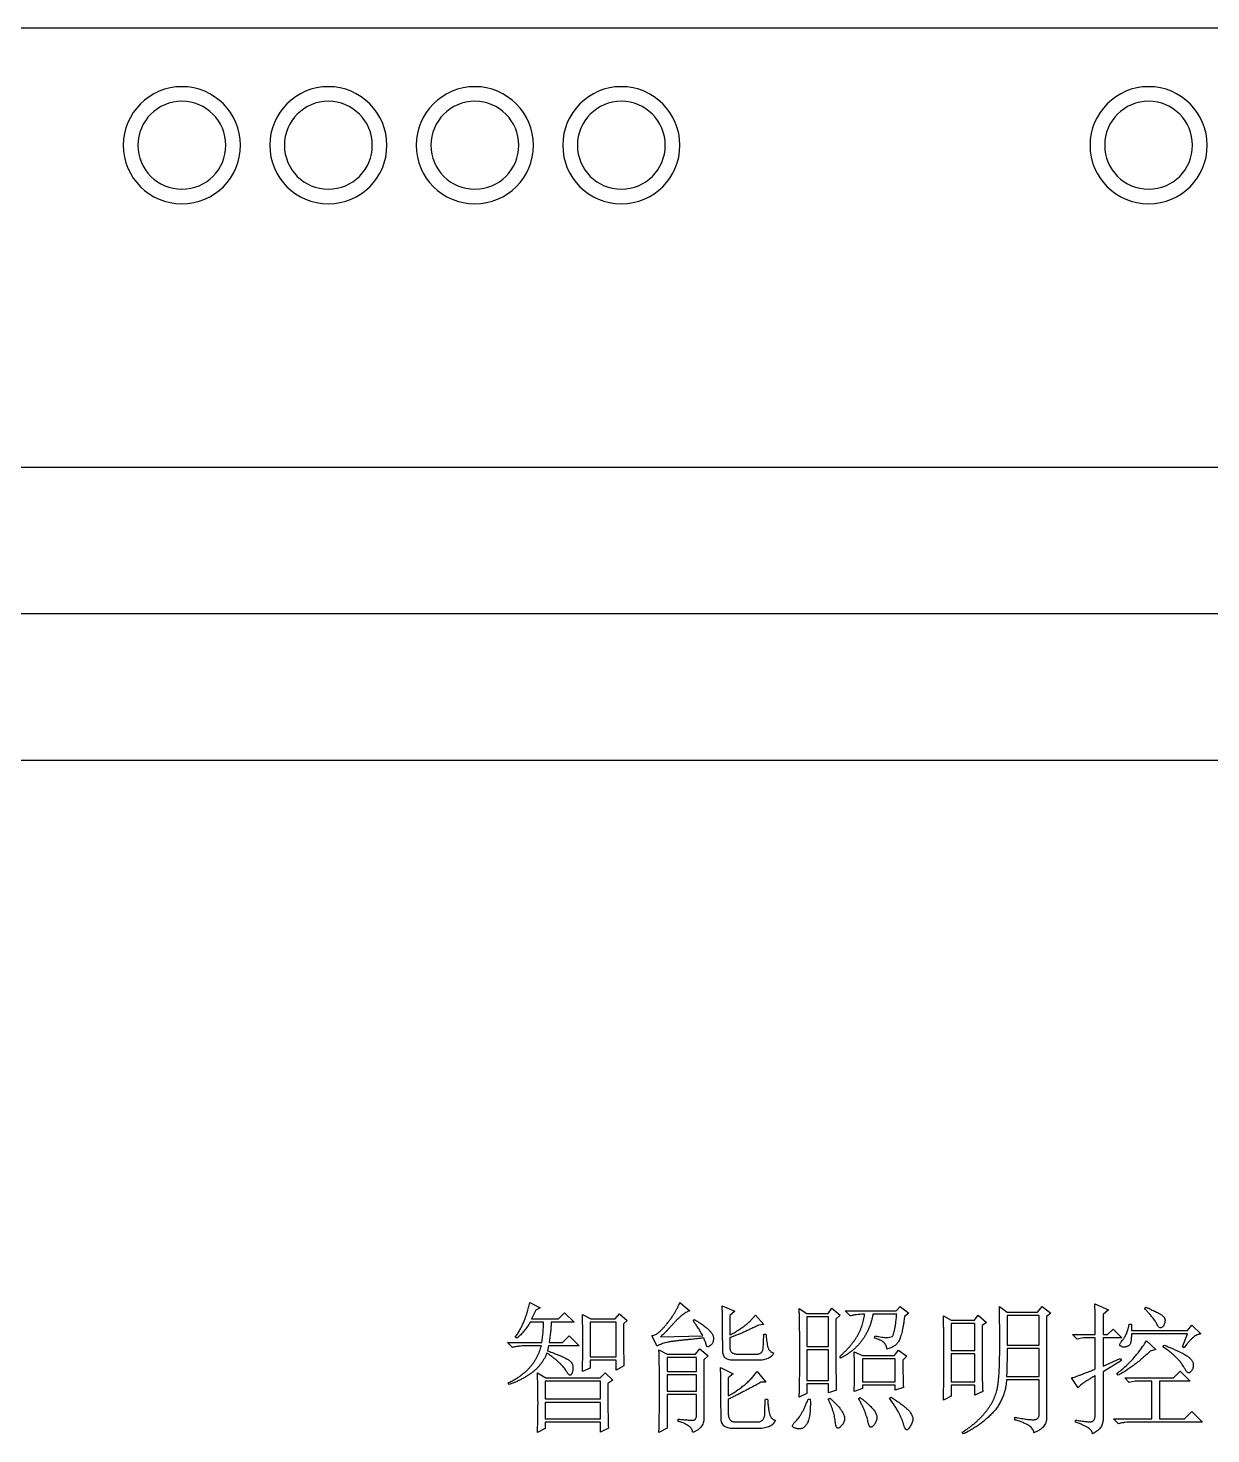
# Model space of a CAD drawing. Extents: x 237902 to 238502, y 311486 to 312786.
# Drawn here: x 238255.54 to 238295.92, y 311775.39 to 311823.38 of the extents above; entities that cross this region are included whole.
import ezdxf

# ---------------------------------------------------------------- set-up
doc = ezdxf.new("R2010")
doc.units = 0
doc.header["$MEASUREMENT"] = 0
doc.layers.add('PV-115', color=7, linetype='Continuous')

# ---------------------------------------------------------------- blocks, each defined once
blk = doc.blocks.new('Manufacturer光辉PartName智能照明控制模块Series12位ShellFrameLimitingCurrentRemarkPartTypeMinCurrent0MaxCurrent0PolesMinPower0MaxPower0LibType2DelFlgfalseUpdateDate')
at = {"layer": 'PV-115'}
for p, q in [((108, 52), (-108, 52)), ((108, 37), (-108, 37)), ((108, 32), (-108, 32)), ((108, 27), (-108, 27)), ((-12.128, 8.494), (-11.768, 8.307)), ((-11.92, 8.233), (-12.071, 7.934)), ((-11.768, 8.307), (-11.92, 8.233)), ((-6.998, 8.494), (-6.657, 8.21)), ((-5.559, 8.38), (-5.124, 8.192)), ((-5.124, 8.192), (-5.294, 8.042)), ((-2.928, 8.284), (-2.663, 8.114)), ((-1.943, 8.114), (-1.811, 8.302)), ((-1.811, 8.302), (-1.527, 8.055)), ((-1.186, 8.033), (-1.357, 8.203)), ((-1.357, 8.203), (0.385, 8.203)), ((0.385, 8.203), (0.517, 8.359)), ((0.517, 8.359), (0.82, 8.126)), ((3.906, 8.359), (4.171, 8.158)), ((5.212, 8.158), (5.364, 8.359)), ((5.364, 8.359), (5.667, 8.131)), ((7.162, 8.449), (7.635, 8.238)), ((7.635, 8.238), (7.446, 8.085)), ((8.866, 8.278), (8.904, 8.335)), ((-11.655, 7.821), (-12.109, 7.821)), ((-12.071, 7.934), (-11.144, 7.934)), ((-10.614, 7.821), (-11.39, 7.821)), ((-11.144, 7.934), (-10.935, 8.142)), ((-10.935, 8.142), (-10.614, 7.821)), ((-10.33, 8.086), (-10.046, 7.934)), ((-9.175, 7.821), (-10.065, 7.821)), ((-10.065, 7.821), (-10.065, 6.633)), ((-10.046, 7.934), (-9.213, 7.934)), ((-9.213, 7.934), (-9.061, 8.104)), ((-9.175, 6.633), (-9.175, 7.821)), ((-9.061, 8.104), (-8.796, 7.877)), ((-8.796, 7.877), (-8.929, 7.762)), ((-6.544, 7.85), (-6.506, 7.907)), ((-5.294, 8.042), (-5.294, 7.384)), ((-4.423, 8.061), (-4.139, 7.741)), ((-4.139, 7.741), (-4.31, 7.723)), ((-2.663, 8.114), (-1.943, 8.114)), ((-1.925, 8), (-2.663, 8)), ((-2.663, 8), (-2.663, 6.992)), ((-1.925, 6.992), (-1.925, 8)), ((-1.527, 8.055), (-1.678, 7.921)), ((-0.694, 8.09), (-0.732, 8.09)), ((0.404, 8.09), (-0.41, 8.09)), ((0.82, 8.126), (0.669, 8.014)), ((1.994, 8.041), (2.259, 7.889)), ((2.259, 7.889), (3.054, 7.889)), ((3.073, 7.776), (2.259, 7.776)), ((2.259, 7.776), (2.259, 6.857)), ((3.054, 7.889), (3.187, 8.06)), ((3.073, 6.857), (3.073, 7.776)), ((3.187, 8.06), (3.471, 7.814)), ((3.471, 7.814), (3.319, 7.701)), ((3.319, 7.701), (3.319, 6.194)), ((4.171, 8.158), (5.212, 8.158)), ((5.269, 8.045), (4.171, 8.045)), ((4.171, 8.045), (4.171, 7.037)), ((5.269, 7.037), (5.269, 8.045)), ((5.667, 8.131), (5.515, 8.017)), ((5.515, 8.017), (5.515, 4.557)), ((7.446, 8.085), (7.446, 7.396)), ((8.336, 7.757), (8.411, 7.757)), ((8.411, 7.757), (8.411, 7.53)), ((10.323, 7.53), (10.475, 7.72)), ((10.475, 7.72), (10.778, 7.417)), ((-12.563, 7.272), (-12.62, 7.309)), ((-11.011, 7.126), (-10.784, 7.354)), ((-10.784, 7.354), (-10.443, 7.013)), ((-7.774, 6.998), (-7.963, 7.358)), ((-7.66, 7.32), (-6.222, 7.358)), ((-5.294, 7.291), (-5.294, 6.934)), ((-4.139, 7.409), (-4.064, 7.409)), ((-0.353, 7.276), (-0.334, 7.351)), ((6.556, 7.244), (6.405, 7.396)), ((6.405, 7.396), (7.181, 7.396)), ((6.783, 7.282), (6.556, 7.244)), ((7.181, 7.282), (6.783, 7.282)), ((7.181, 6.222), (7.181, 7.282)), ((7.446, 7.396), (7.597, 7.396)), ((8.09, 7.282), (7.446, 7.282)), ((7.446, 7.282), (7.446, 6.317)), ((7.597, 7.396), (7.787, 7.585)), ((7.787, 7.585), (8.09, 7.282)), ((8.411, 7.53), (10.323, 7.53)), ((10.323, 7.417), (8.411, 7.417)), ((10.153, 6.981), (10.323, 7.417)), ((-12.715, 6.956), (-12.885, 7.126)), ((-12.885, 7.126), (-11.711, 7.126)), ((-11.73, 7.013), (-12.26, 7.013)), ((-11.484, 7.013), (-11.522, 6.842)), ((-10.443, 7.013), (-11.484, 7.013)), ((-11.465, 7.126), (-11.011, 7.126)), ((-7.717, 6.874), (-7.433, 6.723)), ((-7.433, 6.723), (-6.468, 6.723)), ((-6.468, 6.723), (-6.316, 6.912)), ((-6.316, 6.912), (-6.032, 6.665)), ((-5.01, 6.727), (-4.367, 6.727)), ((-2.663, 6.992), (-1.925, 6.992)), ((-1.925, 6.878), (-2.663, 6.878)), ((-2.663, 6.878), (-2.663, 5.825)), ((-1.925, 5.825), (-1.925, 6.878)), ((-1.054, 6.81), (-0.77, 6.678)), ((0.328, 6.678), (0.461, 6.867)), ((0.461, 6.867), (0.745, 6.658)), ((2.259, 6.857), (3.073, 6.857)), ((3.073, 6.744), (2.259, 6.744)), ((2.259, 6.744), (2.259, 5.78)), ((3.073, 5.78), (3.073, 6.744)), ((4.171, 7.037), (5.269, 7.037)), ((5.269, 6.923), (4.171, 6.923)), ((5.269, 5.96), (5.269, 6.923)), ((8.923, 7.187), (9.244, 6.888)), ((9.244, 6.888), (9.055, 6.832)), ((9.49, 6.98), (9.528, 7.036)), ((10.21, 6.943), (10.153, 6.981)), ((-10.065, 6.254), (-10.33, 6.141)), ((-10.065, 6.633), (-9.175, 6.633)), ((-9.175, 6.519), (-10.065, 6.519)), ((-10.065, 6.519), (-10.065, 6.254)), ((-9.175, 6.178), (-9.175, 6.519)), ((-8.91, 6.33), (-9.175, 6.178)), ((-6.43, 6.609), (-7.433, 6.609)), ((-7.433, 6.609), (-7.433, 6.139)), ((-6.43, 6.139), (-6.43, 6.609)), ((-6.032, 6.665), (-6.184, 6.532)), ((-6.184, 6.532), (-6.184, 4.586)), ((-5.616, 6.273), (-5.181, 6.06)), ((-4.348, 6.519), (-5.143, 6.519)), ((-1.508, 6.594), (-1.546, 6.651)), ((-0.77, 6.678), (0.328, 6.678)), ((0.347, 6.564), (-0.77, 6.564)), ((-0.77, 6.564), (-0.77, 5.78)), ((0.347, 5.78), (0.347, 6.564)), ((0.745, 6.658), (0.612, 6.522)), ((7.446, 6.317), (8.033, 6.582)), ((8.071, 6.506), (7.446, 6.127)), ((8.033, 6.582), (8.071, 6.506)), ((-11.863, 6.085), (-11.579, 5.915)), ((-9.705, 5.801), (-11.598, 5.801)), ((-11.598, 5.801), (-11.598, 5.197)), ((-11.579, 5.915), (-9.724, 5.915)), ((-9.724, 5.915), (-9.553, 6.085)), ((-9.705, 5.197), (-9.705, 5.801)), ((-9.553, 6.085), (-9.288, 5.84)), ((-9.288, 5.84), (-9.459, 5.727)), ((-7.433, 6.139), (-6.43, 6.139)), ((-6.43, 6.026), (-7.433, 6.026)), ((-7.433, 6.026), (-7.433, 5.466)), ((-6.43, 5.466), (-6.43, 6.026)), ((-5.181, 6.06), (-5.351, 5.925)), ((-5.351, 5.925), (-5.351, 5.304)), ((-4.367, 6.138), (-4.064, 5.769)), ((-4.064, 5.769), (-4.234, 5.769)), ((-2.663, 5.825), (-1.925, 5.825)), ((-0.77, 5.78), (0.347, 5.78)), ((2.259, 5.78), (3.073, 5.78)), ((4.152, 5.96), (5.269, 5.96)), ((5.269, 5.846), (4.152, 5.846)), ((5.269, 4.689), (5.269, 5.846)), ((6.594, 5.578), (6.367, 5.919)), ((7.181, 4.707), (7.181, 5.995)), ((7.446, 6.127), (7.446, 4.48)), ((7.957, 6.01), (7.919, 6.066)), ((8.336, 5.763), (8.184, 5.915)), ((8.184, 5.915), (9.85, 5.915)), ((8.544, 5.801), (8.336, 5.763)), ((9.112, 5.801), (8.544, 5.801)), ((9.112, 4.524), (9.112, 5.801)), ((10.418, 5.801), (9.377, 5.801)), ((9.377, 5.801), (9.377, 4.524)), ((9.85, 5.915), (10.077, 6.142)), ((10.077, 6.142), (10.418, 5.801)), ((-12.828, 5.688), (-12.866, 5.744)), ((-7.433, 5.466), (-6.43, 5.466)), ((-6.43, 5.353), (-7.433, 5.353)), ((-7.433, 5.353), (-7.433, 4.204)), ((-6.43, 4.683), (-6.43, 5.353)), ((-2.663, 5.39), (-2.928, 5.257)), ((-1.925, 5.712), (-2.663, 5.712)), ((-2.663, 5.712), (-2.663, 5.39)), ((-1.925, 5.409), (-1.925, 5.712)), ((-1.659, 5.503), (-1.925, 5.409)), ((-0.77, 5.553), (-1.054, 5.458)), ((0.347, 5.667), (-0.77, 5.667)), ((-0.77, 5.667), (-0.77, 5.553)), ((0.347, 5.496), (0.347, 5.667)), ((0.631, 5.591), (0.347, 5.496)), ((2.259, 5.288), (1.994, 5.156)), ((3.073, 5.667), (2.259, 5.667)), ((2.259, 5.667), (2.259, 5.288)), ((3.073, 5.326), (3.073, 5.667)), ((3.338, 5.458), (3.073, 5.326)), ((-11.598, 5.197), (-9.705, 5.197)), ((-9.705, 5.083), (-11.598, 5.083)), ((-11.598, 5.083), (-11.598, 4.524)), ((-9.705, 4.524), (-9.705, 5.083)), ((-5.351, 5.188), (-5.351, 4.704)), ((-4.083, 5.189), (-4.007, 5.189)), ((-2.625, 5.193), (-2.549, 5.193)), ((-1.943, 5.193), (-1.887, 5.231)), ((-0.902, 5.212), (-0.845, 5.25)), ((0.158, 5.22), (0.215, 5.258)), ((-11.598, 4.524), (-9.705, 4.524)), ((-9.705, 4.41), (-11.598, 4.41)), ((-11.598, 4.41), (-11.598, 4.191)), ((-9.705, 4.07), (-9.705, 4.41)), ((-7.055, 4.434), (-7.055, 4.511)), ((-5.067, 4.413), (-4.329, 4.413)), ((4.436, 4.48), (4.436, 4.575)), ((6.499, 4.404), (6.499, 4.48)), ((7.976, 4.353), (7.806, 4.524)), ((7.806, 4.524), (9.112, 4.524)), ((10.834, 4.41), (8.43, 4.41)), ((9.377, 4.524), (10.229, 4.524)), ((10.229, 4.524), (10.475, 4.77)), ((10.475, 4.77), (10.834, 4.41)), ((-11.598, 4.191), (-11.863, 4.051)), ((-9.44, 4.202), (-9.705, 4.07)), ((-7.433, 4.204), (-7.717, 4.051)), ((-4.31, 4.186), (-5.181, 4.186)), ((2.676, 4.006), (2.638, 4.063))]:
    blk.add_line(p, q, dxfattribs=at)
for centre, radius, start, end in [((-24, 48), 2, 0, 180), ((-19, 48), 2, 0, 180), ((-14, 48), 2, 0, 180), ((-9, 48), 2, 0, 180), ((9, 48), 2, 0, 180), ((-24, 48), 1.5, 0, 180), ((-19, 48), 1.5, 0, 180), ((-14, 48), 1.5, 0, 180), ((-9, 48), 1.5, 0, 180), ((9, 48), 1.5, 0, 180), ((-24, 48), 2, 180, 0), ((-24, 48), 1.5, 180, 0), ((-19, 48), 2, 180, 0), ((-19, 48), 1.5, 180, 0), ((-14, 48), 2, 180, 0), ((-14, 48), 1.5, 180, 0), ((-9, 48), 2, 180, 0), ((-9, 48), 1.5, 180, 0), ((9, 48), 2, 180, 0), ((9, 48), 1.5, 180, 0)]:
    blk.add_arc(centre, radius, start, end, dxfattribs=at)
for points, knots in [([(-12.62, 7.309), (-12.592, 7.348), (-12.535, 7.427), (-12.46, 7.555), (-12.389, 7.69), (-12.324, 7.834), (-12.266, 7.987), (-12.214, 8.148), (-12.166, 8.317), (-12.141, 8.434), (-12.128, 8.494)], [0, 0, 0, 0, 0.111051, 0.225661, 0.34334, 0.465224, 0.591756, 0.722467, 0.858675, 1, 1, 1, 1]), ([(-7.963, 7.358), (-7.947, 7.359), (-7.911, 7.362), (-7.857, 7.382), (-7.799, 7.415), (-7.738, 7.459), (-7.671, 7.515), (-7.602, 7.584), (-7.527, 7.664), (-7.451, 7.756), (-7.375, 7.852), (-7.303, 7.948), (-7.238, 8.044), (-7.177, 8.137), (-7.124, 8.229), (-7.076, 8.318), (-7.033, 8.406), (-7.009, 8.465), (-6.998, 8.494)], [0, 0, 0, 0, 0.032266, 0.0694215, 0.1121842, 0.1613985, 0.2175348, 0.2815464, 0.3530493, 0.432542, 0.5142237, 0.5926776, 0.6680012, 0.7404104, 0.809255, 0.8757349, 0.9391247, 1, 1, 1, 1]), ([(-6.657, 8.21), (-6.675, 8.204), (-6.713, 8.192), (-6.77, 8.165), (-6.829, 8.129), (-6.892, 8.086), (-6.957, 8.034), (-7.025, 7.974), (-7.096, 7.906), (-7.144, 7.857), (-7.168, 7.831)], [0, 0, 0, 0, 0.087601, 0.185177, 0.292727, 0.4104, 0.540015, 0.680673, 0.834183, 1, 1, 1, 1]), ([(-5.54, 6.858), (-5.54, 6.911), (-5.54, 7.015), (-5.54, 7.166), (-5.541, 7.309), (-5.542, 7.443), (-5.542, 7.569), (-5.543, 7.686), (-5.543, 7.794), (-5.545, 7.893), (-5.546, 7.984), (-5.548, 8.066), (-5.549, 8.14), (-5.55, 8.205), (-5.553, 8.261), (-5.555, 8.308), (-5.557, 8.347), (-5.558, 8.37), (-5.559, 8.38)], [0, 0, 0, 0, 0.105001, 0.204475, 0.298425, 0.386387, 0.468823, 0.545733, 0.616657, 0.682058, 0.741474, 0.795364, 0.843728, 0.886567, 0.923436, 0.954782, 0.980149, 1, 1, 1, 1]), ([(-2.928, 5.257), (-2.926, 5.295), (-2.923, 5.378), (-2.919, 5.512), (-2.917, 5.666), (-2.913, 5.84), (-2.911, 6.035), (-2.91, 6.249), (-2.908, 6.483), (-2.909, 6.731), (-2.908, 6.98), (-2.91, 7.218), (-2.911, 7.438), (-2.913, 7.641), (-2.917, 7.827), (-2.919, 7.995), (-2.923, 8.145), (-2.926, 8.24), (-2.928, 8.284)], [0, 0, 0, 0, 0.037778, 0.082038, 0.133001, 0.190448, 0.254608, 0.325483, 0.402843, 0.486686, 0.570993, 0.649742, 0.72247, 0.78964, 0.850793, 0.906387, 0.955972, 1, 1, 1, 1]), ([(2.638, 4.063), (2.675, 4.087), (2.748, 4.134), (2.854, 4.208), (2.956, 4.284), (3.052, 4.361), (3.142, 4.441), (3.229, 4.522), (3.31, 4.605), (3.385, 4.69), (3.456, 4.775), (3.52, 4.862), (3.58, 4.949), (3.635, 5.036), (3.682, 5.125), (3.725, 5.214), (3.761, 5.303), (3.794, 5.396), (3.821, 5.497), (3.845, 5.61), (3.865, 5.74), (3.881, 5.886), (3.894, 6.047), (3.905, 6.224), (3.912, 6.416), (3.919, 6.839), (3.921, 7.488), (3.911, 8.068), (3.906, 8.359)], [0, 0, 0, 0, 0.027708, 0.054932, 0.081376, 0.107187, 0.132381, 0.15722, 0.181426, 0.205253, 0.228521, 0.251204, 0.27329, 0.294858, 0.315892, 0.336458, 0.356755, 0.376687, 0.397999, 0.422317, 0.449827, 0.480587, 0.514345, 0.551431, 0.591858, 0.635499, 0.817227, 1, 1, 1, 1]), ([(7.181, 7.396), (7.181, 7.451), (7.181, 7.56), (7.179, 7.717), (7.178, 7.864), (7.176, 8), (7.173, 8.127), (7.171, 8.243), (7.166, 8.349), (7.163, 8.417), (7.162, 8.449)], [0, 0, 0, 0, 0.15908, 0.308183, 0.447301, 0.57711, 0.697615, 0.808138, 0.908724, 1, 1, 1, 1]), ([(9.282, 7.76), (9.273, 7.776), (9.254, 7.812), (9.22, 7.866), (9.178, 7.925), (9.129, 7.987), (9.074, 8.054), (9.01, 8.125), (8.942, 8.201), (8.892, 8.251), (8.866, 8.278)], [0, 0, 0, 0, 0.085146, 0.181967, 0.289004, 0.407373, 0.538052, 0.680246, 0.834242, 1, 1, 1, 1]), ([(8.904, 8.335), (8.935, 8.321), (8.996, 8.294), (9.084, 8.255), (9.164, 8.218), (9.235, 8.183), (9.298, 8.151), (9.354, 8.121), (9.401, 8.094), (9.441, 8.068), (9.475, 8.044), (9.503, 8.017), (9.526, 7.991), (9.543, 7.962), (9.554, 7.932), (9.561, 7.901), (9.561, 7.868), (9.555, 7.826), (9.543, 7.778), (9.526, 7.728), (9.506, 7.69), (9.477, 7.658), (9.441, 7.633), (9.409, 7.627), (9.396, 7.625)], [0, 0, 0, 0, 0.089591, 0.172145, 0.24737, 0.315835, 0.376754, 0.430964, 0.478211, 0.518335, 0.553654, 0.586055, 0.615997, 0.64463, 0.671719, 0.698197, 0.725928, 0.754485, 0.808572, 0.853371, 0.889784, 0.918815, 0.964624, 1, 1, 1, 1]), ([(-12.109, 7.821), (-12.141, 7.768), (-12.205, 7.665), (-12.315, 7.522), (-12.433, 7.389), (-12.52, 7.31), (-12.563, 7.272)], [0, 0, 0, 0, 0.257352, 0.508353, 0.756013, 1, 1, 1, 1]), ([(-11.711, 7.126), (-11.703, 7.192), (-11.687, 7.317), (-11.668, 7.498), (-11.657, 7.664), (-11.655, 7.77), (-11.655, 7.821)], [0, 0, 0, 0, 0.282877, 0.543742, 0.782644, 1, 1, 1, 1]), ([(-11.39, 7.821), (-11.397, 7.705), (-11.413, 7.472), (-11.448, 7.242), (-11.465, 7.126)], [0, 0, 0, 0, 0.498477, 1, 1, 1, 1]), ([(-10.33, 6.141), (-10.327, 6.23), (-10.321, 6.403), (-10.315, 6.656), (-10.312, 6.894), (-10.31, 7.121), (-10.312, 7.348), (-10.315, 7.582), (-10.321, 7.83), (-10.327, 7.999), (-10.33, 8.086)], [0, 0, 0, 0, 0.137743, 0.267521, 0.389712, 0.504323, 0.618214, 0.738963, 0.866219, 1, 1, 1, 1]), ([(-8.929, 7.762), (-8.929, 7.694), (-8.929, 7.559), (-8.927, 7.36), (-8.926, 7.169), (-8.924, 6.986), (-8.921, 6.811), (-8.919, 6.644), (-8.914, 6.484), (-8.911, 6.38), (-8.91, 6.33)], [0, 0, 0, 0, 0.1438877, 0.2828848, 0.416009, 0.5437545, 0.6661237, 0.7826207, 0.8942458, 1, 1, 1, 1]), ([(-7.168, 7.831), (-7.193, 7.803), (-7.24, 7.75), (-7.311, 7.673), (-7.378, 7.601), (-7.441, 7.534), (-7.501, 7.473), (-7.557, 7.417), (-7.61, 7.367), (-7.644, 7.335), (-7.66, 7.32)], [0, 0, 0, 0, 0.1560015, 0.3034922, 0.4411584, 0.5704045, 0.6919294, 0.8029729, 0.905655, 1, 1, 1, 1]), ([(-6.222, 7.358), (-6.249, 7.409), (-6.302, 7.505), (-6.383, 7.638), (-6.461, 7.752), (-6.517, 7.819), (-6.544, 7.85)], [0, 0, 0, 0, 0.293982, 0.55782, 0.792816, 1, 1, 1, 1]), ([(-6.506, 7.907), (-6.455, 7.876), (-6.358, 7.819), (-6.226, 7.729), (-6.111, 7.644), (-6.03, 7.573), (-5.974, 7.518), (-5.94, 7.478), (-5.911, 7.44), (-5.887, 7.402), (-5.871, 7.364), (-5.858, 7.327), (-5.853, 7.289), (-5.852, 7.243), (-5.859, 7.189), (-5.877, 7.132), (-5.901, 7.082), (-5.936, 7.045), (-5.971, 7.018), (-6.001, 6.997), (-6.027, 6.983), (-6.044, 6.98), (-6.051, 6.979)], [0, 0, 0, 0, 0.134164, 0.255144, 0.362627, 0.457657, 0.50038, 0.53947, 0.575828, 0.609369, 0.640689, 0.670188, 0.698072, 0.725107, 0.775331, 0.820259, 0.861038, 0.89933, 0.934012, 0.9615, 0.983785, 1, 1, 1, 1]), ([(-5.294, 7.384), (-5.246, 7.409), (-5.153, 7.458), (-5.021, 7.537), (-4.898, 7.619), (-4.784, 7.702), (-4.679, 7.787), (-4.584, 7.876), (-4.499, 7.966), (-4.448, 8.03), (-4.423, 8.061)], [0, 0, 0, 0, 0.145304, 0.283848, 0.41625, 0.543012, 0.664455, 0.780909, 0.892446, 1, 1, 1, 1]), ([(-4.31, 7.723), (-4.355, 7.7), (-4.443, 7.655), (-4.575, 7.591), (-4.703, 7.531), (-4.828, 7.474), (-4.95, 7.422), (-5.068, 7.375), (-5.181, 7.33), (-5.257, 7.304), (-5.294, 7.291)], [0, 0, 0, 0, 0.1410633, 0.2771804, 0.4089537, 0.536133, 0.6587575, 0.7768711, 0.8907558, 1, 1, 1, 1]), ([(-1.678, 7.921), (-1.678, 7.834), (-1.678, 7.665), (-1.679, 7.418), (-1.678, 7.186), (-1.677, 6.968), (-1.676, 6.765), (-1.676, 6.577), (-1.675, 6.404), (-1.674, 6.246), (-1.672, 6.102), (-1.671, 5.973), (-1.669, 5.859), (-1.668, 5.759), (-1.666, 5.674), (-1.664, 5.604), (-1.662, 5.549), (-1.66, 5.517), (-1.659, 5.503)], [0, 0, 0, 0, 0.108138, 0.210189, 0.306441, 0.396315, 0.480101, 0.557799, 0.629409, 0.694932, 0.754368, 0.807716, 0.854975, 0.896147, 0.931238, 0.960243, 0.983162, 1, 1, 1, 1]), ([(-1.546, 6.651), (-1.515, 6.678), (-1.454, 6.731), (-1.367, 6.813), (-1.285, 6.896), (-1.209, 6.982), (-1.137, 7.067), (-1.071, 7.154), (-1.01, 7.243), (-0.954, 7.332), (-0.903, 7.422), (-0.858, 7.514), (-0.817, 7.607), (-0.783, 7.701), (-0.752, 7.797), (-0.728, 7.893), (-0.708, 7.991), (-0.699, 8.057), (-0.694, 8.09)], [0, 0, 0, 0, 0.071619, 0.1414, 0.209706, 0.276364, 0.341453, 0.405142, 0.467814, 0.52925, 0.589718, 0.649575, 0.708426, 0.76735, 0.825342, 0.883615, 0.941651, 1, 1, 1, 1]), ([(-0.41, 8.09), (-0.419, 8.048), (-0.435, 7.965), (-0.468, 7.844), (-0.505, 7.726), (-0.548, 7.613), (-0.597, 7.504), (-0.652, 7.4), (-0.712, 7.3), (-0.778, 7.204), (-0.849, 7.112), (-0.927, 7.025), (-1.01, 6.942), (-1.098, 6.864), (-1.193, 6.79), (-1.292, 6.72), (-1.397, 6.654), (-1.471, 6.614), (-1.508, 6.594)], [0, 0, 0, 0, 0.066607, 0.131767, 0.195542, 0.258341, 0.320247, 0.381142, 0.441881, 0.501853, 0.562286, 0.622621, 0.683364, 0.744728, 0.806694, 0.869912, 0.934346, 1, 1, 1, 1]), ([(-0.732, 8.09), (-0.772, 8.089), (-0.851, 8.088), (-0.967, 8.077), (-1.079, 8.059), (-1.151, 8.042), (-1.186, 8.033)], [0, 0, 0, 0, 0.26277, 0.515778, 0.761809, 1, 1, 1, 1]), ([(0.063, 7.295), (0.094, 7.297), (0.154, 7.303), (0.228, 7.317), (0.269, 7.356), (0.288, 7.4), (0.309, 7.463), (0.328, 7.547), (0.347, 7.653), (0.367, 7.78), (0.386, 7.928), (0.398, 8.033), (0.404, 8.09)], [0, 0, 0, 0, 0.096229, 0.190683, 0.220931, 0.268914, 0.337001, 0.426498, 0.537118, 0.669893, 0.824196, 1, 1, 1, 1]), ([(0.669, 8.014), (0.663, 7.966), (0.65, 7.873), (0.631, 7.739), (0.607, 7.618), (0.586, 7.509), (0.561, 7.412), (0.536, 7.327), (0.51, 7.254), (0.482, 7.191), (0.449, 7.138), (0.412, 7.09), (0.369, 7.046), (0.319, 7.007), (0.264, 6.972), (0.202, 6.943), (0.135, 6.916), (0.088, 6.904), (0.063, 6.897)], [0, 0, 0, 0, 0.106598, 0.204681, 0.294463, 0.37573, 0.448384, 0.512807, 0.569312, 0.617714, 0.661912, 0.705909, 0.750294, 0.795724, 0.843435, 0.892736, 0.944763, 1, 1, 1, 1]), ([(1.994, 5.156), (1.995, 5.205), (1.998, 5.306), (2.003, 5.463), (2.005, 5.629), (2.008, 5.806), (2.01, 5.992), (2.011, 6.189), (2.013, 6.395), (2.013, 6.608), (2.013, 6.821), (2.011, 7.026), (2.01, 7.221), (2.008, 7.405), (2.005, 7.579), (2.003, 7.742), (1.998, 7.895), (1.995, 7.993), (1.994, 8.041)], [0, 0, 0, 0, 0.051047, 0.1052516, 0.1630895, 0.2243287, 0.288966, 0.3570027, 0.428684, 0.5035224, 0.5783609, 0.6495562, 0.717107, 0.7810154, 0.8412827, 0.8979059, 0.9506531, 1, 1, 1, 1]), ([(8.127, 7.227), (8.14, 7.244), (8.165, 7.277), (8.199, 7.332), (8.229, 7.391), (8.256, 7.455), (8.281, 7.524), (8.302, 7.598), (8.322, 7.676), (8.331, 7.73), (8.336, 7.757)], [0, 0, 0, 0, 0.107223, 0.218807, 0.333779, 0.454403, 0.581188, 0.714575, 0.853756, 1, 1, 1, 1]), ([(9.396, 7.625), (9.386, 7.627), (9.364, 7.632), (9.335, 7.661), (9.307, 7.704), (9.291, 7.74), (9.282, 7.76)], [0, 0, 0, 0, 0.1594512, 0.3677773, 0.643109, 1, 1, 1, 1]), ([(-6.184, 7.282), (-6.212, 7.279), (-6.27, 7.272), (-6.361, 7.261), (-6.46, 7.251), (-6.565, 7.239), (-6.677, 7.227), (-6.797, 7.215), (-6.923, 7.201), (-7.01, 7.192), (-7.055, 7.187)], [0, 0, 0, 0, 0.096703, 0.20145, 0.314151, 0.434984, 0.563774, 0.701404, 0.846282, 1, 1, 1, 1]), ([(-6.089, 7.036), (-6.096, 7.053), (-6.11, 7.089), (-6.133, 7.147), (-6.157, 7.212), (-6.175, 7.258), (-6.184, 7.282)], [0, 0, 0, 0, 0.208865, 0.442921, 0.707144, 1, 1, 1, 1]), ([(-4.367, 6.727), (-4.351, 6.729), (-4.323, 6.733), (-4.283, 6.746), (-4.248, 6.763), (-4.219, 6.786), (-4.195, 6.813), (-4.177, 6.847), (-4.165, 6.884), (-4.155, 6.944), (-4.149, 7.029), (-4.144, 7.142), (-4.14, 7.27), (-4.14, 7.361), (-4.139, 7.409)], [0, 0, 0, 0, 0.056768, 0.108317, 0.155347, 0.200927, 0.246269, 0.292151, 0.342034, 0.395492, 0.51776, 0.659903, 0.820337, 1, 1, 1, 1]), ([(-4.064, 7.409), (-4.06, 7.372), (-4.054, 7.3), (-4.041, 7.195), (-4.025, 7.096), (-4.011, 7.018), (-3.997, 6.959), (-3.98, 6.92), (-3.961, 6.884), (-3.937, 6.852), (-3.909, 6.824), (-3.876, 6.8), (-3.839, 6.78), (-3.812, 6.77), (-3.799, 6.765)], [0, 0, 0, 0, 0.1498, 0.291573, 0.426267, 0.553998, 0.613521, 0.670661, 0.72475, 0.777983, 0.831376, 0.885366, 0.941109, 1, 1, 1, 1]), ([(0.063, 6.897), (0.062, 6.919), (0.06, 6.961), (0.039, 7.022), (0.005, 7.077), (-0.041, 7.128), (-0.101, 7.172), (-0.173, 7.213), (-0.259, 7.247), (-0.321, 7.266), (-0.353, 7.276)], [0, 0, 0, 0, 0.105545, 0.208838, 0.31296, 0.423288, 0.545176, 0.680607, 0.831719, 1, 1, 1, 1]), ([(-0.334, 7.351), (-0.295, 7.343), (-0.222, 7.327), (-0.116, 7.308), (-0.023, 7.297), (0.036, 7.295), (0.063, 7.295)], [0, 0, 0, 0, 0.29736, 0.562669, 0.797655, 1, 1, 1, 1]), ([(8.014, 7.038), (8.016, 7.049), (8.02, 7.076), (8.045, 7.118), (8.08, 7.171), (8.11, 7.207), (8.127, 7.227)], [0, 0, 0, 0, 0.1507012, 0.3652967, 0.6453866, 1, 1, 1, 1]), ([(8.411, 7.417), (8.411, 7.39), (8.411, 7.338), (8.407, 7.265), (8.402, 7.201), (8.394, 7.144), (8.382, 7.095), (8.358, 7.054), (8.328, 7.021), (8.289, 7), (8.251, 6.984), (8.217, 6.973), (8.19, 6.964), (8.173, 6.963), (8.165, 6.962)], [0, 0, 0, 0, 0.138278, 0.261186, 0.37244, 0.468856, 0.553008, 0.629882, 0.704066, 0.780513, 0.85313, 0.913434, 0.962879, 1, 1, 1, 1]), ([(10.778, 7.417), (10.758, 7.415), (10.716, 7.411), (10.653, 7.387), (10.587, 7.35), (10.518, 7.296), (10.446, 7.23), (10.369, 7.148), (10.289, 7.051), (10.237, 6.981), (10.21, 6.943)], [0, 0, 0, 0, 0.078095, 0.164103, 0.26358, 0.376782, 0.50663, 0.653364, 0.817661, 1, 1, 1, 1]), ([(-12.866, 5.744), (-12.825, 5.765), (-12.743, 5.805), (-12.627, 5.87), (-12.518, 5.938), (-12.418, 6.008), (-12.324, 6.08), (-12.238, 6.154), (-12.16, 6.231), (-12.09, 6.311), (-12.026, 6.393), (-11.968, 6.476), (-11.915, 6.561), (-11.867, 6.648), (-11.824, 6.736), (-11.788, 6.827), (-11.756, 6.919), (-11.739, 6.981), (-11.73, 7.013)], [0, 0, 0, 0, 0.07879, 0.154462, 0.226633, 0.296356, 0.363256, 0.427531, 0.489679, 0.549689, 0.608324, 0.666024, 0.722639, 0.778534, 0.834207, 0.889521, 0.944607, 1, 1, 1, 1]), ([(-11.541, 6.767), (-11.554, 6.736), (-11.581, 6.674), (-11.625, 6.585), (-11.676, 6.5), (-11.732, 6.418), (-11.793, 6.341), (-11.858, 6.266), (-11.929, 6.197), (-12.005, 6.131), (-12.087, 6.068), (-12.175, 6.007), (-12.268, 5.949), (-12.368, 5.893), (-12.474, 5.838), (-12.586, 5.785), (-12.705, 5.735), (-12.787, 5.704), (-12.828, 5.688)], [0, 0, 0, 0, 0.058288, 0.115782, 0.172704, 0.229443, 0.286458, 0.343163, 0.400339, 0.458222, 0.517578, 0.578584, 0.642521, 0.708411, 0.77712, 0.848557, 0.922822, 1, 1, 1, 1]), ([(-12.26, 7.013), (-12.301, 7.012), (-12.38, 7.011), (-12.496, 7), (-12.607, 6.982), (-12.679, 6.965), (-12.715, 6.956)], [0, 0, 0, 0, 0.26277, 0.515778, 0.761809, 1, 1, 1, 1]), ([(-10.897, 6.18), (-10.913, 6.203), (-10.945, 6.25), (-11.002, 6.318), (-11.069, 6.389), (-11.145, 6.461), (-11.23, 6.536), (-11.325, 6.612), (-11.429, 6.69), (-11.503, 6.741), (-11.541, 6.767)], [0, 0, 0, 0, 0.09367, 0.195399, 0.306343, 0.425755, 0.554466, 0.693297, 0.841961, 1, 1, 1, 1]), ([(-11.522, 6.842), (-11.47, 6.823), (-11.371, 6.786), (-11.231, 6.731), (-11.109, 6.682), (-11.005, 6.637), (-10.917, 6.598), (-10.848, 6.562), (-10.795, 6.532), (-10.749, 6.498), (-10.71, 6.454), (-10.675, 6.399), (-10.655, 6.338), (-10.653, 6.296), (-10.651, 6.275)], [0, 0, 0, 0, 0.152702, 0.289132, 0.409086, 0.512595, 0.599706, 0.67079, 0.726292, 0.765484, 0.826927, 0.884508, 0.941631, 1, 1, 1, 1]), ([(-7.055, 7.187), (-7.098, 7.182), (-7.182, 7.173), (-7.302, 7.156), (-7.41, 7.136), (-7.506, 7.113), (-7.59, 7.089), (-7.662, 7.062), (-7.724, 7.034), (-7.758, 7.009), (-7.774, 6.998)], [0, 0, 0, 0, 0.17576, 0.337077, 0.482438, 0.613763, 0.730445, 0.833252, 0.922591, 1, 1, 1, 1]), ([(-7.717, 4.051), (-7.716, 4.088), (-7.713, 4.169), (-7.708, 4.301), (-7.706, 4.453), (-7.703, 4.626), (-7.701, 4.82), (-7.7, 5.035), (-7.698, 5.271), (-7.698, 5.479), (-7.698, 5.649), (-7.698, 5.774), (-7.699, 5.892), (-7.7, 6.004), (-7.7, 6.11), (-7.701, 6.21), (-7.702, 6.304), (-7.703, 6.392), (-7.705, 6.473), (-7.706, 6.548), (-7.707, 6.617), (-7.708, 6.681), (-7.711, 6.738), (-7.713, 6.788), (-7.715, 6.833), (-7.716, 6.861), (-7.717, 6.874)], [0, 0, 0, 0, 0.039266, 0.085979, 0.139878, 0.201227, 0.270022, 0.346265, 0.42971, 0.520603, 0.566795, 0.611, 0.652723, 0.692458, 0.729959, 0.765473, 0.798752, 0.829799, 0.858611, 0.885188, 0.909779, 0.932135, 0.952265, 0.970409, 0.986321, 1, 1, 1, 1]), ([(-6.051, 6.979), (-6.057, 6.98), (-6.068, 6.981), (-6.081, 6.994), (-6.089, 7.013), (-6.089, 7.028), (-6.089, 7.036)], [0, 0, 0, 0, 0.223259, 0.42299, 0.680089, 1, 1, 1, 1]), ([(-5.143, 6.519), (-5.174, 6.519), (-5.232, 6.518), (-5.314, 6.53), (-5.385, 6.554), (-5.442, 6.592), (-5.487, 6.642), (-5.519, 6.704), (-5.537, 6.777), (-5.539, 6.83), (-5.54, 6.858)], [0, 0, 0, 0, 0.154224, 0.289183, 0.409838, 0.519496, 0.627049, 0.739587, 0.861632, 1, 1, 1, 1]), ([(-5.294, 6.934), (-5.293, 6.918), (-5.292, 6.887), (-5.278, 6.844), (-5.256, 6.807), (-5.223, 6.777), (-5.182, 6.754), (-5.132, 6.738), (-5.074, 6.73), (-5.032, 6.728), (-5.01, 6.727)], [0, 0, 0, 0, 0.121457, 0.231824, 0.337406, 0.442872, 0.558372, 0.687582, 0.833175, 1, 1, 1, 1]), ([(-3.799, 6.765), (-3.809, 6.746), (-3.83, 6.706), (-3.875, 6.656), (-3.929, 6.613), (-3.994, 6.579), (-4.068, 6.551), (-4.153, 6.533), (-4.247, 6.521), (-4.313, 6.52), (-4.348, 6.519)], [0, 0, 0, 0, 0.1047113, 0.2094226, 0.316133, 0.4300331, 0.5534716, 0.6879477, 0.8368049, 1, 1, 1, 1]), ([(-1.054, 5.458), (-1.051, 5.524), (-1.045, 5.651), (-1.04, 5.837), (-1.036, 6.013), (-1.034, 6.232), (-1.038, 6.497), (-1.048, 6.706), (-1.054, 6.81)], [0, 0, 0, 0, 0.145291, 0.282734, 0.412365, 0.534716, 0.769588, 1, 1, 1, 1]), ([(4.171, 6.923), (4.171, 6.839), (4.17, 6.674), (4.166, 6.43), (4.161, 6.192), (4.155, 6.037), (4.152, 5.96)], [0, 0, 0, 0, 0.26049, 0.514453, 0.760456, 1, 1, 1, 1]), ([(7.919, 6.066), (7.973, 6.109), (8.079, 6.195), (8.23, 6.33), (8.371, 6.466), (8.501, 6.606), (8.622, 6.747), (8.732, 6.891), (8.833, 7.037), (8.893, 7.137), (8.923, 7.187)], [0, 0, 0, 0, 0.137195, 0.27067, 0.400013, 0.526144, 0.648642, 0.768208, 0.885088, 1, 1, 1, 1]), ([(9.055, 6.832), (9.007, 6.787), (8.912, 6.698), (8.769, 6.571), (8.628, 6.454), (8.49, 6.347), (8.354, 6.248), (8.22, 6.159), (8.089, 6.079), (8, 6.032), (7.957, 6.01)], [0, 0, 0, 0, 0.144542, 0.28313, 0.416248, 0.543311, 0.665181, 0.782022, 0.893322, 1, 1, 1, 1]), ([(8.165, 6.962), (8.151, 6.964), (8.118, 6.968), (8.079, 6.986), (8.048, 7.003), (8.03, 7.015), (8.017, 7.026), (8.015, 7.035), (8.014, 7.038)], [0, 0, 0, 0, 0.246866, 0.56576, 0.726751, 0.853042, 0.94063, 1, 1, 1, 1]), ([(10.191, 6.309), (10.177, 6.333), (10.146, 6.384), (10.089, 6.459), (10.02, 6.538), (9.938, 6.62), (9.844, 6.706), (9.737, 6.794), (9.619, 6.887), (9.534, 6.948), (9.49, 6.98)], [0, 0, 0, 0, 0.086046, 0.181935, 0.289761, 0.408012, 0.537548, 0.67971, 0.83362, 1, 1, 1, 1]), ([(9.528, 7.036), (9.574, 7.018), (9.661, 6.983), (9.786, 6.932), (9.9, 6.881), (10.003, 6.836), (10.095, 6.791), (10.174, 6.749), (10.244, 6.711), (10.303, 6.674), (10.353, 6.639), (10.396, 6.604), (10.432, 6.568), (10.463, 6.532), (10.487, 6.495), (10.506, 6.459), (10.517, 6.421), (10.524, 6.373), (10.523, 6.316), (10.515, 6.255), (10.496, 6.202), (10.467, 6.16), (10.437, 6.13), (10.414, 6.106), (10.396, 6.091), (10.384, 6.087), (10.38, 6.085)], [0, 0, 0, 0, 0.092599, 0.178379, 0.25671, 0.328072, 0.392048, 0.4491, 0.499255, 0.542256, 0.580352, 0.615282, 0.647538, 0.677081, 0.704595, 0.730342, 0.75486, 0.778598, 0.822441, 0.861398, 0.895867, 0.92805, 0.955937, 0.97692, 0.991447, 1, 1, 1, 1]), ([(-10.651, 6.275), (-10.653, 6.244), (-10.655, 6.182), (-10.674, 6.11), (-10.693, 6.06), (-10.707, 6.032), (-10.726, 6.014), (-10.74, 6.011), (-10.746, 6.01)], [0, 0, 0, 0, 0.313257, 0.618014, 0.752918, 0.856823, 0.935628, 1, 1, 1, 1]), ([(-5.597, 4.534), (-5.597, 4.595), (-5.597, 4.714), (-5.597, 4.887), (-5.598, 5.051), (-5.598, 5.204), (-5.599, 5.348), (-5.6, 5.482), (-5.6, 5.605), (-5.602, 5.719), (-5.603, 5.823), (-5.605, 5.916), (-5.606, 6), (-5.607, 6.074), (-5.609, 6.138), (-5.612, 6.192), (-5.613, 6.236), (-5.615, 6.262), (-5.616, 6.273)], [0, 0, 0, 0, 0.105587, 0.205129, 0.29903, 0.387289, 0.469906, 0.546881, 0.617811, 0.683103, 0.742753, 0.796761, 0.844726, 0.887452, 0.924145, 0.9552, 0.980618, 1, 1, 1, 1]), ([(0.612, 6.522), (0.612, 6.466), (0.612, 6.359), (0.614, 6.206), (0.615, 6.068), (0.617, 5.944), (0.62, 5.835), (0.622, 5.741), (0.626, 5.661), (0.63, 5.613), (0.631, 5.591)], [0, 0, 0, 0, 0.179901, 0.344002, 0.493049, 0.625548, 0.743012, 0.843922, 0.929851, 1, 1, 1, 1]), ([(10.38, 6.085), (10.373, 6.086), (10.359, 6.088), (10.338, 6.1), (10.316, 6.117), (10.294, 6.143), (10.269, 6.174), (10.244, 6.213), (10.217, 6.258), (10.2, 6.291), (10.191, 6.309)], [0, 0, 0, 0, 0.065943, 0.141639, 0.235786, 0.345734, 0.477906, 0.628372, 0.802933, 1, 1, 1, 1]), ([(-11.863, 4.051), (-11.86, 4.14), (-11.854, 4.313), (-11.849, 4.564), (-11.845, 4.802), (-11.844, 4.993), (-11.844, 5.143), (-11.846, 5.26), (-11.847, 5.383), (-11.849, 5.512), (-11.852, 5.647), (-11.854, 5.788), (-11.859, 5.934), (-11.862, 6.034), (-11.863, 6.085)], [0, 0, 0, 0, 0.130682, 0.254781, 0.371281, 0.481222, 0.536019, 0.593577, 0.653892, 0.717313, 0.783842, 0.852783, 0.924841, 1, 1, 1, 1]), ([(-10.746, 6.01), (-10.751, 6.01), (-10.762, 6.012), (-10.778, 6.02), (-10.795, 6.034), (-10.813, 6.053), (-10.833, 6.077), (-10.854, 6.107), (-10.876, 6.141), (-10.89, 6.167), (-10.897, 6.18)], [0, 0, 0, 0, 0.063914, 0.140139, 0.231658, 0.343725, 0.475412, 0.629726, 0.803082, 1, 1, 1, 1]), ([(-5.351, 5.304), (-5.297, 5.335), (-5.192, 5.394), (-5.042, 5.492), (-4.903, 5.591), (-4.774, 5.694), (-4.656, 5.8), (-4.549, 5.909), (-4.451, 6.02), (-4.394, 6.099), (-4.367, 6.138)], [0, 0, 0, 0, 0.14271, 0.279479, 0.410783, 0.537698, 0.659027, 0.776394, 0.88985, 1, 1, 1, 1]), ([(-4.234, 5.769), (-4.285, 5.74), (-4.386, 5.684), (-4.537, 5.603), (-4.682, 5.524), (-4.824, 5.45), (-4.962, 5.379), (-5.095, 5.311), (-5.224, 5.249), (-5.309, 5.208), (-5.351, 5.188)], [0, 0, 0, 0, 0.140059, 0.275582, 0.407108, 0.534117, 0.656877, 0.775396, 0.889937, 1, 1, 1, 1]), ([(4.152, 5.846), (4.146, 5.79), (4.135, 5.681), (4.103, 5.52), (4.06, 5.368), (4.005, 5.223), (3.939, 5.084), (3.861, 4.954), (3.772, 4.83), (3.67, 4.716), (3.561, 4.608), (3.448, 4.505), (3.33, 4.408), (3.208, 4.316), (3.082, 4.229), (2.95, 4.15), (2.815, 4.074), (2.722, 4.029), (2.676, 4.006)], [0, 0, 0, 0, 0.067718, 0.13339, 0.197164, 0.259409, 0.320835, 0.382043, 0.443144, 0.504817, 0.56676, 0.628176, 0.689793, 0.751339, 0.812945, 0.874833, 0.937192, 1, 1, 1, 1]), ([(3.319, 6.194), (3.319, 6.154), (3.319, 6.078), (3.321, 5.967), (3.322, 5.864), (3.324, 5.768), (3.327, 5.68), (3.329, 5.599), (3.334, 5.526), (3.337, 5.48), (3.338, 5.458)], [0, 0, 0, 0, 0.16102, 0.311572, 0.452596, 0.582206, 0.702317, 0.811953, 0.911207, 1, 1, 1, 1]), ([(6.367, 5.919), (6.388, 5.925), (6.434, 5.936), (6.507, 5.96), (6.592, 5.99), (6.688, 6.025), (6.795, 6.066), (6.914, 6.112), (7.044, 6.164), (7.134, 6.202), (7.181, 6.222)], [0, 0, 0, 0, 0.074361, 0.163149, 0.266472, 0.38412, 0.516116, 0.663227, 0.824264, 1, 1, 1, 1]), ([(7.181, 5.995), (7.139, 5.971), (7.06, 5.925), (6.95, 5.859), (6.854, 5.798), (6.773, 5.742), (6.707, 5.694), (6.656, 5.65), (6.617, 5.614), (6.601, 5.588), (6.594, 5.578)], [0, 0, 0, 0, 0.199501, 0.377912, 0.534147, 0.669164, 0.782582, 0.875266, 0.947119, 1, 1, 1, 1]), ([(-9.459, 5.727), (-9.459, 5.673), (-9.459, 5.569), (-9.459, 5.418), (-9.458, 5.275), (-9.457, 5.14), (-9.457, 5.015), (-9.456, 4.898), (-9.456, 4.789), (-9.454, 4.69), (-9.453, 4.599), (-9.451, 4.516), (-9.45, 4.443), (-9.449, 4.378), (-9.446, 4.322), (-9.444, 4.274), (-9.442, 4.235), (-9.441, 4.212), (-9.44, 4.202)], [0, 0, 0, 0, 0.105268, 0.204559, 0.298336, 0.386596, 0.468881, 0.54565, 0.616902, 0.682184, 0.74149, 0.79574, 0.844016, 0.886317, 0.923577, 0.954406, 0.980186, 1, 1, 1, 1]), ([(-4.102, 4.678), (-4.101, 4.717), (-4.101, 4.798), (-4.097, 4.922), (-4.091, 5.053), (-4.086, 5.143), (-4.083, 5.189)], [0, 0, 0, 0, 0.228903, 0.471593, 0.729495, 1, 1, 1, 1]), ([(-4.007, 5.189), (-4.003, 5.138), (-3.997, 5.043), (-3.983, 4.908), (-3.965, 4.792), (-3.947, 4.705), (-3.929, 4.645), (-3.912, 4.607), (-3.892, 4.572), (-3.868, 4.543), (-3.842, 4.518), (-3.811, 4.497), (-3.778, 4.481), (-3.754, 4.473), (-3.742, 4.47)], [0, 0, 0, 0, 0.186597, 0.351379, 0.496318, 0.620123, 0.674913, 0.725589, 0.774418, 0.819552, 0.864442, 0.908211, 0.953084, 1, 1, 1, 1]), ([(-2.549, 5.193), (-2.548, 5.142), (-2.546, 5.045), (-2.548, 4.906), (-2.555, 4.78), (-2.567, 4.667), (-2.583, 4.568), (-2.603, 4.482), (-2.629, 4.409), (-2.66, 4.349), (-2.695, 4.301), (-2.73, 4.26), (-2.767, 4.227), (-2.806, 4.201), (-2.847, 4.184), (-2.888, 4.174), (-2.932, 4.172), (-2.975, 4.178), (-3.016, 4.188), (-3.052, 4.199), (-3.084, 4.208), (-3.109, 4.221), (-3.129, 4.232), (-3.144, 4.245), (-3.153, 4.259), (-3.154, 4.269), (-3.155, 4.274)], [0, 0, 0, 0, 0.104946, 0.200747, 0.287044, 0.364495, 0.433817, 0.494292, 0.546521, 0.592167, 0.632232, 0.669409, 0.702828, 0.73447, 0.76424, 0.793429, 0.822827, 0.853396, 0.883054, 0.909105, 0.931481, 0.950645, 0.966413, 0.979365, 0.990182, 1, 1, 1, 1]), ([(-3.041, 4.443), (-3.022, 4.463), (-2.983, 4.504), (-2.927, 4.575), (-2.875, 4.655), (-2.821, 4.744), (-2.77, 4.844), (-2.72, 4.951), (-2.671, 5.069), (-2.641, 5.151), (-2.625, 5.193)], [0, 0, 0, 0, 0.09579, 0.199076, 0.31012, 0.430072, 0.558756, 0.696536, 0.843294, 1, 1, 1, 1]), ([(-1.697, 4.442), (-1.701, 4.472), (-1.708, 4.532), (-1.726, 4.624), (-1.749, 4.716), (-1.778, 4.81), (-1.81, 4.904), (-1.85, 5), (-1.894, 5.097), (-1.927, 5.161), (-1.943, 5.193)], [0, 0, 0, 0, 0.113795, 0.230462, 0.350372, 0.472769, 0.598747, 0.728365, 0.862057, 1, 1, 1, 1]), ([(-1.887, 5.231), (-1.862, 5.21), (-1.815, 5.169), (-1.749, 5.107), (-1.689, 5.049), (-1.635, 4.993), (-1.587, 4.941), (-1.546, 4.891), (-1.509, 4.845), (-1.473, 4.788), (-1.436, 4.724), (-1.402, 4.653), (-1.38, 4.592), (-1.377, 4.553), (-1.376, 4.536)], [0, 0, 0, 0, 0.110441, 0.212315, 0.307933, 0.395677, 0.476199, 0.549625, 0.615966, 0.675752, 0.780129, 0.868014, 0.940708, 1, 1, 1, 1]), ([(-0.58, 4.424), (-0.586, 4.451), (-0.597, 4.508), (-0.622, 4.595), (-0.653, 4.686), (-0.689, 4.783), (-0.733, 4.884), (-0.784, 4.989), (-0.84, 5.1), (-0.881, 5.174), (-0.902, 5.212)], [0, 0, 0, 0, 0.098043, 0.203408, 0.316653, 0.436736, 0.565214, 0.702302, 0.846699, 1, 1, 1, 1]), ([(-0.845, 5.25), (-0.812, 5.223), (-0.75, 5.172), (-0.661, 5.098), (-0.584, 5.03), (-0.516, 4.97), (-0.461, 4.915), (-0.414, 4.868), (-0.38, 4.827), (-0.348, 4.783), (-0.32, 4.733), (-0.296, 4.677), (-0.281, 4.624), (-0.279, 4.59), (-0.278, 4.574)], [0, 0, 0, 0, 0.141078, 0.268304, 0.381115, 0.48122, 0.567552, 0.63968, 0.698348, 0.744875, 0.819249, 0.886414, 0.945643, 1, 1, 1, 1]), ([(0.631, 4.349), (0.622, 4.379), (0.604, 4.441), (0.565, 4.534), (0.52, 4.635), (0.465, 4.741), (0.401, 4.852), (0.329, 4.97), (0.247, 5.094), (0.188, 5.177), (0.158, 5.22)], [0, 0, 0, 0, 0.093103, 0.19459, 0.304577, 0.424899, 0.553922, 0.692707, 0.841161, 1, 1, 1, 1]), ([(0.215, 5.258), (0.26, 5.228), (0.345, 5.17), (0.464, 5.087), (0.569, 5.011), (0.658, 4.942), (0.732, 4.881), (0.791, 4.827), (0.836, 4.781), (0.874, 4.73), (0.903, 4.674), (0.932, 4.616), (0.948, 4.565), (0.951, 4.534), (0.953, 4.52)], [0, 0, 0, 0, 0.151312, 0.286728, 0.407201, 0.511883, 0.600868, 0.675229, 0.735244, 0.780536, 0.851525, 0.91137, 0.960499, 1, 1, 1, 1]), ([(-7.055, 4.511), (-7.026, 4.507), (-6.971, 4.501), (-6.891, 4.494), (-6.819, 4.486), (-6.754, 4.482), (-6.696, 4.478), (-6.645, 4.474), (-6.601, 4.473), (-6.564, 4.471), (-6.532, 4.474), (-6.504, 4.484), (-6.48, 4.501), (-6.461, 4.525), (-6.448, 4.556), (-6.437, 4.592), (-6.431, 4.635), (-6.43, 4.666), (-6.43, 4.683)], [0, 0, 0, 0, 0.111884, 0.214586, 0.308197, 0.392562, 0.467839, 0.533127, 0.590145, 0.637192, 0.677251, 0.714734, 0.750382, 0.788952, 0.831851, 0.879939, 0.935717, 1, 1, 1, 1]), ([(-6.562, 4.051), (-6.565, 4.072), (-6.571, 4.113), (-6.599, 4.171), (-6.64, 4.225), (-6.696, 4.275), (-6.766, 4.321), (-6.849, 4.362), (-6.946, 4.402), (-7.017, 4.423), (-7.055, 4.434)], [0, 0, 0, 0, 0.092931, 0.187331, 0.288039, 0.399851, 0.525102, 0.665433, 0.82331, 1, 1, 1, 1]), ([(-6.184, 4.586), (-6.182, 4.556), (-6.179, 4.5), (-6.19, 4.416), (-6.218, 4.34), (-6.258, 4.268), (-6.314, 4.204), (-6.383, 4.146), (-6.467, 4.094), (-6.53, 4.066), (-6.562, 4.051)], [0, 0, 0, 0, 0.12359, 0.239334, 0.3525, 0.466273, 0.584741, 0.710287, 0.848799, 1, 1, 1, 1]), ([(-5.181, 4.186), (-5.212, 4.187), (-5.271, 4.189), (-5.354, 4.204), (-5.425, 4.232), (-5.485, 4.27), (-5.532, 4.321), (-5.567, 4.382), (-5.59, 4.454), (-5.594, 4.506), (-5.597, 4.534)], [0, 0, 0, 0, 0.1522506, 0.2885024, 0.4100886, 0.5232366, 0.6331713, 0.7452817, 0.866346, 1, 1, 1, 1]), ([(-5.351, 4.704), (-5.35, 4.68), (-5.349, 4.634), (-5.336, 4.571), (-5.314, 4.518), (-5.282, 4.475), (-5.24, 4.443), (-5.19, 4.422), (-5.131, 4.411), (-5.089, 4.413), (-5.067, 4.413)], [0, 0, 0, 0, 0.152866, 0.287703, 0.407155, 0.516203, 0.622891, 0.735728, 0.859238, 1, 1, 1, 1]), ([(-4.329, 4.413), (-4.312, 4.415), (-4.28, 4.42), (-4.236, 4.435), (-4.198, 4.458), (-4.166, 4.488), (-4.14, 4.526), (-4.121, 4.57), (-4.107, 4.622), (-4.104, 4.659), (-4.102, 4.678)], [0, 0, 0, 0, 0.128976, 0.248448, 0.360881, 0.472666, 0.587521, 0.712722, 0.847952, 1, 1, 1, 1]), ([(-3.742, 4.47), (-3.751, 4.449), (-3.769, 4.406), (-3.812, 4.351), (-3.866, 4.303), (-3.932, 4.264), (-4.01, 4.233), (-4.1, 4.208), (-4.201, 4.192), (-4.272, 4.188), (-4.31, 4.186)], [0, 0, 0, 0, 0.102302, 0.203968, 0.309288, 0.422137, 0.545683, 0.681621, 0.83321, 1, 1, 1, 1]), ([(-3.155, 4.274), (-3.153, 4.287), (-3.15, 4.315), (-3.125, 4.357), (-3.09, 4.401), (-3.059, 4.428), (-3.041, 4.443)], [0, 0, 0, 0, 0.187301, 0.410609, 0.677477, 1, 1, 1, 1]), ([(-1.603, 4.198), (-1.609, 4.198), (-1.622, 4.2), (-1.639, 4.214), (-1.654, 4.233), (-1.666, 4.261), (-1.676, 4.295), (-1.685, 4.337), (-1.693, 4.387), (-1.696, 4.423), (-1.697, 4.442)], [0, 0, 0, 0, 0.066655, 0.138658, 0.224771, 0.330627, 0.459636, 0.614193, 0.792583, 1, 1, 1, 1]), ([(-1.376, 4.536), (-1.376, 4.514), (-1.378, 4.472), (-1.398, 4.411), (-1.427, 4.352), (-1.468, 4.302), (-1.51, 4.258), (-1.547, 4.227), (-1.576, 4.204), (-1.595, 4.199), (-1.603, 4.198)], [0, 0, 0, 0, 0.149134, 0.295808, 0.446214, 0.603286, 0.748756, 0.863325, 0.945732, 1, 1, 1, 1]), ([(-0.486, 4.236), (-0.491, 4.236), (-0.501, 4.237), (-0.514, 4.248), (-0.527, 4.263), (-0.539, 4.284), (-0.551, 4.311), (-0.561, 4.343), (-0.572, 4.381), (-0.577, 4.409), (-0.58, 4.424)], [0, 0, 0, 0, 0.064691, 0.137709, 0.225434, 0.332053, 0.46409, 0.61755, 0.795307, 1, 1, 1, 1]), ([(-0.278, 4.574), (-0.279, 4.552), (-0.28, 4.51), (-0.295, 4.449), (-0.319, 4.391), (-0.351, 4.339), (-0.387, 4.296), (-0.421, 4.263), (-0.453, 4.24), (-0.476, 4.237), (-0.486, 4.236)], [0, 0, 0, 0, 0.151065, 0.297208, 0.444137, 0.592041, 0.72853, 0.839771, 0.928905, 1, 1, 1, 1]), ([(0.745, 4.141), (0.74, 4.142), (0.729, 4.144), (0.715, 4.155), (0.7, 4.171), (0.686, 4.195), (0.673, 4.224), (0.659, 4.26), (0.644, 4.302), (0.635, 4.333), (0.631, 4.349)], [0, 0, 0, 0, 0.058637, 0.128075, 0.216661, 0.323993, 0.456307, 0.612122, 0.792931, 1, 1, 1, 1]), ([(0.953, 4.52), (0.952, 4.5), (0.949, 4.46), (0.933, 4.399), (0.904, 4.336), (0.869, 4.275), (0.832, 4.219), (0.799, 4.178), (0.772, 4.15), (0.752, 4.143), (0.745, 4.141)], [0, 0, 0, 0, 0.130504, 0.269436, 0.421515, 0.589045, 0.745749, 0.864789, 0.947974, 1, 1, 1, 1]), ([(4.436, 4.575), (4.474, 4.568), (4.547, 4.554), (4.651, 4.534), (4.746, 4.519), (4.832, 4.506), (4.91, 4.497), (4.977, 4.492), (5.036, 4.488), (5.086, 4.488), (5.13, 4.494), (5.167, 4.504), (5.199, 4.521), (5.225, 4.543), (5.245, 4.572), (5.259, 4.607), (5.268, 4.646), (5.269, 4.674), (5.269, 4.689)], [0, 0, 0, 0, 0.119952, 0.230077, 0.330268, 0.420672, 0.501226, 0.572009, 0.632441, 0.68408, 0.728101, 0.76746, 0.80455, 0.8391, 0.874609, 0.912426, 0.953365, 1, 1, 1, 1]), ([(5.08, 4.044), (5.078, 4.066), (5.074, 4.111), (5.04, 4.175), (4.988, 4.235), (4.916, 4.291), (4.824, 4.343), (4.713, 4.393), (4.582, 4.44), (4.486, 4.466), (4.436, 4.48)], [0, 0, 0, 0, 0.0799548, 0.1632218, 0.2572778, 0.3661501, 0.4941705, 0.640658, 0.8095322, 1, 1, 1, 1]), ([(5.515, 4.557), (5.515, 4.53), (5.516, 4.475), (5.497, 4.396), (5.464, 4.323), (5.416, 4.255), (5.353, 4.193), (5.276, 4.137), (5.183, 4.087), (5.115, 4.059), (5.08, 4.044)], [0, 0, 0, 0, 0.114137, 0.224129, 0.333179, 0.445558, 0.565866, 0.696572, 0.841077, 1, 1, 1, 1]), ([(6.499, 4.48), (6.533, 4.474), (6.596, 4.462), (6.687, 4.447), (6.769, 4.436), (6.842, 4.428), (6.906, 4.422), (6.961, 4.419), (7.008, 4.419), (7.047, 4.422), (7.08, 4.43), (7.108, 4.446), (7.131, 4.472), (7.15, 4.504), (7.163, 4.545), (7.174, 4.592), (7.18, 4.647), (7.181, 4.686), (7.181, 4.707)], [0, 0, 0, 0, 0.1130138, 0.2162309, 0.308791, 0.3908488, 0.4624512, 0.524452, 0.576184, 0.6186911, 0.6544387, 0.6899275, 0.7270989, 0.7682325, 0.8148416, 0.8686573, 0.9302007, 1, 1, 1, 1]), ([(7.086, 4.006), (7.084, 4.024), (7.08, 4.061), (7.05, 4.114), (7.002, 4.164), (6.936, 4.214), (6.853, 4.263), (6.751, 4.311), (6.632, 4.36), (6.545, 4.389), (6.499, 4.404)], [0, 0, 0, 0, 0.070926, 0.149057, 0.241261, 0.350219, 0.480222, 0.630959, 0.804155, 1, 1, 1, 1]), ([(7.446, 4.48), (7.443, 4.455), (7.438, 4.406), (7.418, 4.336), (7.388, 4.27), (7.348, 4.208), (7.297, 4.151), (7.236, 4.097), (7.165, 4.049), (7.113, 4.021), (7.086, 4.006)], [0, 0, 0, 0, 0.11891, 0.234402, 0.349417, 0.467113, 0.588025, 0.716859, 0.853243, 1, 1, 1, 1]), ([(8.43, 4.41), (8.39, 4.41), (8.311, 4.408), (8.195, 4.398), (8.083, 4.38), (8.011, 4.362), (7.976, 4.353)], [0, 0, 0, 0, 0.2627696, 0.5157777, 0.761809, 1, 1, 1, 1])]:
    blk.add_open_spline(points, degree=3, knots=knots, dxfattribs=at)

msp = doc.modelspace()

# ---------------------------------------------------------------- block references
msp.add_blockref('Manufacturer光辉PartName智能照明控制模块Series12位ShellFrameLimitingCurrentRemarkPartTypeMinCurrent0MaxCurrent0PolesMinPower0MaxPower0LibType2DelFlgfalseUpdateDate', (238284.793, 311771.385))

doc.saveas('drawing.dxf')
